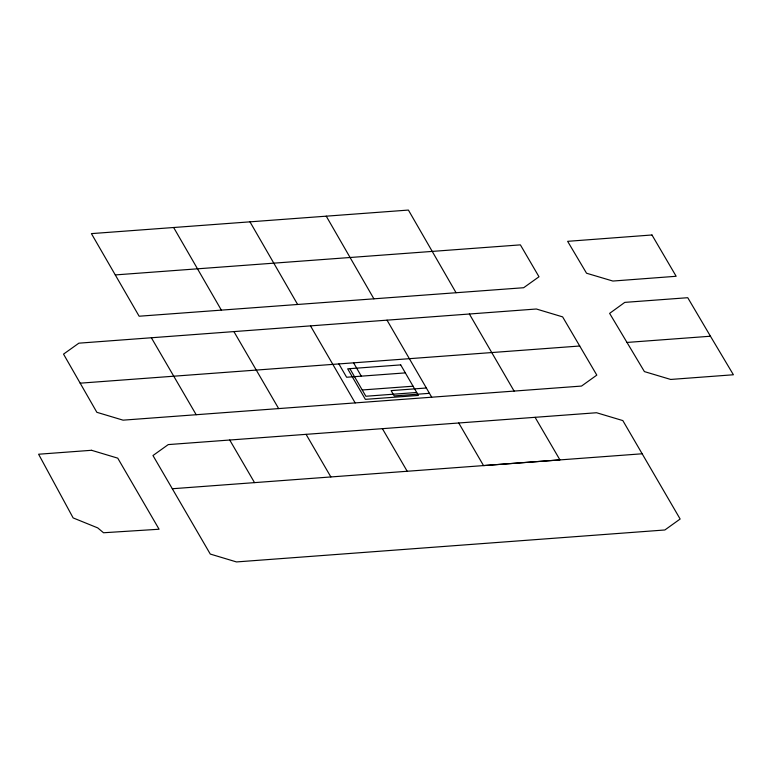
<?xml version="1.0" encoding="UTF-8"?>
<svg xmlns="http://www.w3.org/2000/svg" width="772" height="772" viewBox="0 0 772 772"><rect width="100%" height="100%" fill="white"/><g stroke="black" fill="none" stroke-linecap="round" stroke-linejoin="round"><path stroke-width="1.16" d="M151.37 337.76L536.366 309.003L562.624 316.877L596.804 375.115L581.528 386.068L123.066 420.161L96.857 412.306L63.536 354.116L78.869 343.173L151.37 337.76L196.185 414.718M456.049 292.723L408.407 210.071L91.414 233.617L139.134 316.221L523.657 287.724L538.991 276.772L520.386 244.869L115.308 274.919M626.989 342.44L710.452 336.225L733.4 374.767L670.685 379.448L644.408 371.602L609.619 313.374L624.78 302.383L687.746 297.702L710.452 336.225M80.172 383.173L579.743 346.01M405.339 372.886L346.618 377.247L338.898 363.93M362.222 389.976L413.068 386.203M426.356 387.998L391.124 390.613L394.212 395.94L429.444 393.324M416.697 392.475L365.86 396.248L349.87 368.669M172.31 488.744L210.274 554.064L236.473 561.929L664.866 529.978L680.142 519.025L622.83 420.586L596.563 412.74L168.248 444.595L152.972 455.538L172.31 488.744L642.159 453.782M535.083 417.314L559.941 459.9L483.542 465.593L458.742 422.988M382.401 428.663L407.201 471.267M306.069 434.337L330.86 476.942M229.728 440.011L254.528 482.616M469.376 314.001L514.104 391.086M387.023 320.158L431.702 397.213M353.576 362.84L361.296 376.157M310.498 325.88L355.178 402.907M233.906 331.584L278.653 408.591M326.247 216.17L373.899 298.822M221.352 310.122L173.642 227.499M249.974 221.853L297.625 304.477M651.964 234.977L567.632 241.327L586.546 273.23L612.871 281.047L676.156 276.279L651.964 234.977M400.707 364.895L347.67 368.833L365.368 399.356L418.414 395.428L400.707 364.895M91.54 450.288L38.6 454.225L73.137 517.916L97.745 527.903L103.516 532.757L159.08 529.235L117.749 458.153L91.54 450.288"/></g></svg>
